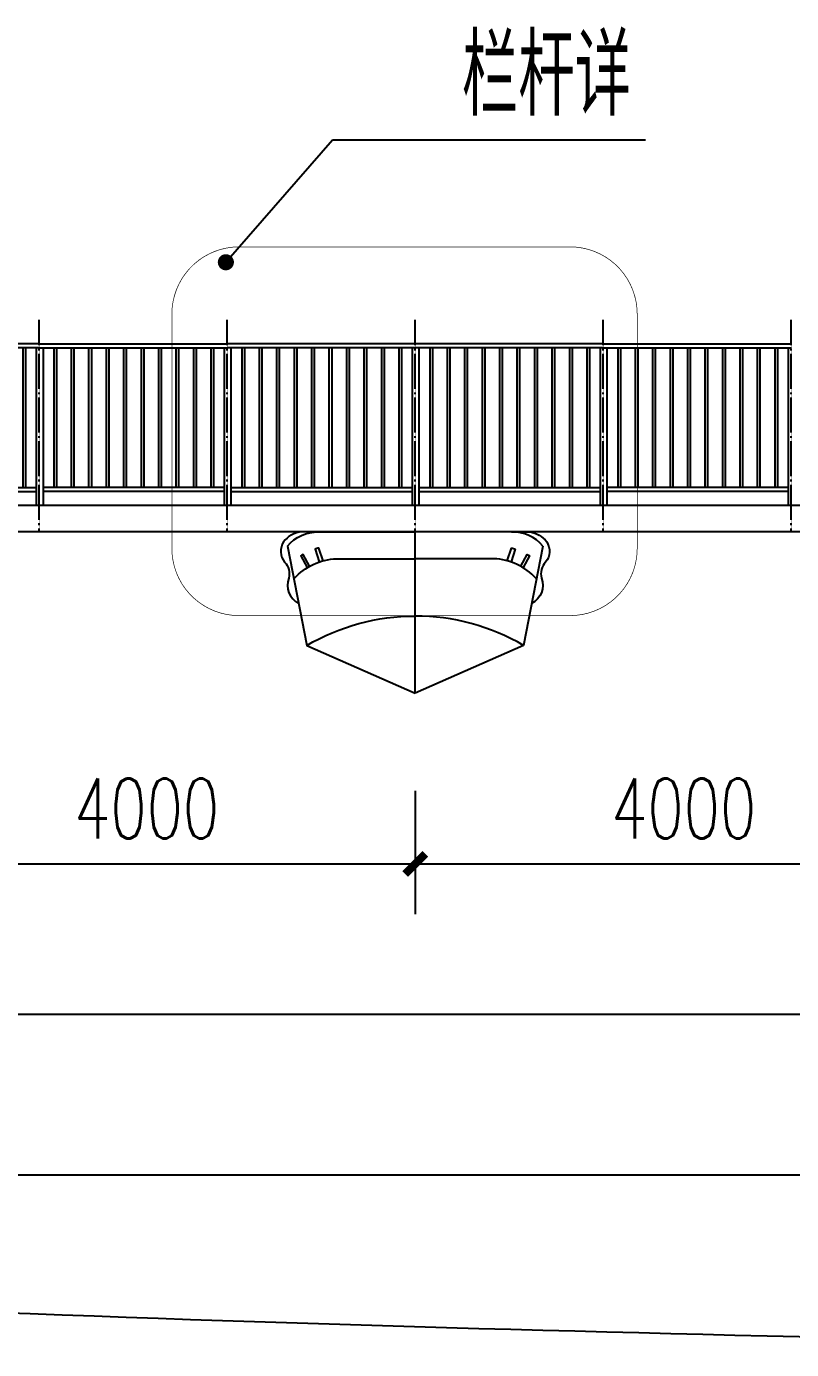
# Model space of a CAD drawing. Extents: x 1332 to 175445, y 256143 to 386027.
# Drawn here: x 83108 to 88807, y 376014 to 385861 of the extents above; entities that cross this region are included whole.
import ezdxf

# ---------------------------------------------------------------- set-up
doc = ezdxf.new("R2010")
doc.units = 0
doc.header["$LTSCALE"] = 10
doc.header["$MEASUREMENT"] = 0
doc.linetypes.add('DASH', pattern=[0.35, 0.25, -0.1])
doc.linetypes.add('DOTE', pattern=[2.42, 2, -0.2, 0.02, -0.2])
for name, color, linetype in [('00-Palm-道路中线', 1, 'DOTE'), ('00-园建', 4, 'Continuous'), ('00-填充', 8, 'Continuous'), ('DIM_LEAD', 3, 'Continuous'), ('PUB_DIM', 3, 'Continuous'), ('PUB_TEXT', 7, 'Continuous')]:
    doc.layers.add(name, color=color, linetype=linetype)
doc.styles.add('_TCH_DIM_T3', font='SIMPLEX', dxfattribs={"width": 0.705882, "bigfont": 'GBCBIG'})
doc.styles.add('PALMstyle', font='HAIWENRS', dxfattribs={"width": 0.7, "bigfont": 'HZTXT'})
doc.linetypes.add('ZIGZAG', pattern='A,0.0001,-0.2,[131,ltypeshp.shx,S=0.2,R=0,X=-0.2,Y=0],-0.4,[131,ltypeshp.shx,S=0.2,R=180,X=0.2,Y=0],-0.2', length=0.8001)
doc.dimstyles.new('_TCH_ARCH&&150', dxfattribs={"dimtxt": 446.25, "dimasz": 150, "dimexe": 375, "dimexo": 450, "dimgap": 189.375, "dimtad": 1, "dimdec": 0, "dimrnd": 5, "dimzin": 0, "dimdsep": 46, "dimtxsty": '_TCH_DIM_T3', "dimblk": 'ARCHTICK', "dimcen": 0.09, "dimclrt": 7, "dimazin": 2, "dimtfac": 1, "dimtdec": 0, "dimtix": 1, "dimtmove": 2, "dimatfit": 3, "dimfxl": 0, "dimtolj": 1, "dimtzin": 0, "dimarcsym": 0})

# ---------------------------------------------------------------- blocks, each defined once
blk = doc.blocks.new('CS')
at = {"layer": '00-园建'}
for p, q in [((0, -1200), (0, 0)), ((-807.6, -845.2), (0, -1200)), ((807.6, -845.2), (0, -1200))]:
    blk.add_line(p, q, dxfattribs=at)
for points in [[(-950, -106.7, -0.23632), (-718.1, 0), (0, 0)], [(950, -106.7, 0.23632), (718.1, 0), (0, 0)], [(-854.9, 0, 0.194799), (-979.5, -73.1, 0.323645), (-971.9, -225.1, -0.256381), (-941.2, -344, 0.37414), (-867.7, -533.5, 8.704766)], [(854.9, 0, -0.194799), (979.5, -73.1, -0.323645), (971.9, -225.1, 0.256381), (941.2, -344, -0.37414), (867.7, -533.5, -8.704766)], [(-950, -106.7), (-807.6, -845.2, -0.13307), (0, -626, -0.125801)], [(-786.4, -255.5), (-835.1, -168.1, 0.009242), (-852.4, -178.2), (-803.9, -265.2)], [(-685, -214.5), (-717.2, -119.7, 0.013867), (-745.9, -128.5), (-714, -222.3)], [(950, -106.7), (807.6, -845.2, 0.13307), (0, -626, 0.125801)], [(685, -214.5), (717.2, -119.7, -0.013867), (745.9, -128.5), (714, -222.3)], [(786.4, -255.5), (835.1, -168.1, -0.009242), (852.4, -178.2), (803.9, -265.2)], [(-901.1, -347.4, -0.205442), (-586, -200), (0, -200)], [(901.1, -347.4, 0.205442), (586, -200), (0, -200)]]:
    blk.add_lwpolyline(points, format="xyb", dxfattribs=at)
for points in [[(-718.1, 0), (-854.9, 0)], [(718.1, 0), (854.9, 0)]]:
    blk.add_lwpolyline(points, dxfattribs=at)
blk = doc.blocks.new('L')
at = {"layer": '00-填充', "color": 8}
for p, q in [((1400, 1200), (0, 1200)), ((1400, 1170), (0, 1170)), ((105, 1170), (105, 130)), ((125, 1170), (125, 130)), ((235, 1170), (235, 130)), ((255, 1170), (255, 130)), ((365, 1170), (365, 130)), ((385, 1170), (385, 130)), ((495, 1170), (495, 130)), ((515, 1170), (515, 130)), ((625, 1170), (625, 130)), ((645, 1170), (645, 130)), ((755, 1170), (755, 130)), ((775, 1170), (775, 130)), ((885, 1170), (885, 130)), ((905, 1170), (905, 130)), ((1015, 1170), (1015, 130)), ((1035, 1170), (1035, 130)), ((1145, 1170), (1145, 130)), ((1165, 1170), (1165, 130)), ((1275, 1170), (1275, 130)), ((1295, 1170), (1295, 130)), ((1375, 1170), (1375, 0)), ((25, 130), (1375, 130)), ((25, 100), (1375, 100)), ((40, 130), (1360, 130)), ((40, 100), (1360, 100))]:
    blk.add_line(p, q, dxfattribs=at)
blk.add_lwpolyline([(25, 1170), (25, 0)], dxfattribs=at)
blk = doc.blocks.new('_ArchTick')
at = {"color": 0, "linetype": 'ByBlock', "const_width": 0.4}
blk.add_lwpolyline([(-0.5, -0.5), (0.5, 0.5)], dxfattribs=at)
blk = doc.blocks.new('*D409')
at = {"layer": 'Defpoints', "color": 0, "transparency": 16777216}
for p in [(82003.3, 380622.2), (86003.3, 380622.2), (86003.3, 379628.2)]:
    blk.add_point(p, dxfattribs=at)
at = {"layer": 'PUB_DIM', "color": 0, "lineweight": -2, "transparency": 16777216}
for p, q in [((82003.3, 380172.2), (82003.3, 379253.2)), ((86003.3, 380172.2), (86003.3, 379253.2)), ((82003.3, 379628.2), (86003.3, 379628.2))]:
    blk.add_line(p, q, dxfattribs=at)
at = {"layer": 'PUB_DIM', "color": 0, "lineweight": -2, "transparency": 16777216, "xscale": 150, "yscale": 150, "zscale": 150, "rotation": 180}
blk.add_blockref('_ArchTick', (82003.3, 379628.2), dxfattribs=at)
at = {"layer": 'PUB_DIM', "color": 0, "lineweight": -2, "transparency": 16777216, "xscale": 150, "yscale": 150, "zscale": 150}
blk.add_blockref('_ArchTick', (86003.3, 379628.2), dxfattribs=at)
at = {"layer": 'PUB_DIM', "color": 7, "transparency": 16777216, "insert": (84003.3, 380040.7), "char_height": 446.25, "attachment_point": 5, "style": '_TCH_DIM_T3'}
blk.add_mtext('\\A1;4000', dxfattribs=at)
blk = doc.blocks.new('*D410')
at = {"layer": 'Defpoints', "color": 0, "transparency": 16777216}
for p in [(86003.3, 380622.2), (90003.3, 380622.2), (90003.3, 379628.2)]:
    blk.add_point(p, dxfattribs=at)
at = {"layer": 'PUB_DIM', "color": 0, "lineweight": -2, "transparency": 16777216}
for p, q in [((86003.3, 380172.2), (86003.3, 379253.2)), ((90003.3, 380172.2), (90003.3, 379253.2)), ((86003.3, 379628.2), (90003.3, 379628.2))]:
    blk.add_line(p, q, dxfattribs=at)
at = {"layer": 'PUB_DIM', "color": 0, "lineweight": -2, "transparency": 16777216, "xscale": 150, "yscale": 150, "zscale": 150, "rotation": 180}
blk.add_blockref('_ArchTick', (86003.3, 379628.2), dxfattribs=at)
at = {"layer": 'PUB_DIM', "color": 0, "lineweight": -2, "transparency": 16777216, "xscale": 150, "yscale": 150, "zscale": 150}
blk.add_blockref('_ArchTick', (90003.3, 379628.2), dxfattribs=at)
at = {"layer": 'PUB_DIM', "color": 7, "transparency": 16777216, "insert": (88003.3, 380040.7), "char_height": 446.25, "attachment_point": 5, "style": '_TCH_DIM_T3'}
blk.add_mtext('\\A1;4000', dxfattribs=at)
blk = doc.blocks.new('*D421')
at = {"layer": 'Defpoints', "color": 0, "transparency": 16777216}
for p in [(45503.3, 380622.2), (104003.3, 380622.2), (104003.3, 378511.3)]:
    blk.add_point(p, dxfattribs=at)
at = {"layer": 'PUB_DIM', "color": 0, "lineweight": -2, "transparency": 16777216}
for p, q in [((45503.3, 380172.2), (45503.3, 378136.3)), ((104003.3, 380172.2), (104003.3, 378136.3)), ((45503.3, 378511.3), (104003.3, 378511.3))]:
    blk.add_line(p, q, dxfattribs=at)
at = {"layer": 'PUB_DIM', "color": 0, "lineweight": -2, "transparency": 16777216, "xscale": 150, "yscale": 150, "zscale": 150, "rotation": 180}
blk.add_blockref('_ArchTick', (45503.3, 378511.3), dxfattribs=at)
at = {"layer": 'PUB_DIM', "color": 0, "lineweight": -2, "transparency": 16777216, "xscale": 150, "yscale": 150, "zscale": 150}
blk.add_blockref('_ArchTick', (104003.3, 378511.3), dxfattribs=at)
at = {"layer": 'PUB_DIM', "color": 7, "transparency": 16777216, "insert": (74753.3, 378923.8), "char_height": 446.25, "attachment_point": 5, "style": '_TCH_DIM_T3'}
blk.add_mtext('\\A1;58500', dxfattribs=at)
blk = doc.blocks.new('*D423')
at = {"layer": 'Defpoints', "color": 0, "transparency": 16777216}
for p in [(45503.3, 378806.6), (158503.3, 378806.6), (158503.3, 377315.2)]:
    blk.add_point(p, dxfattribs=at)
at = {"layer": 'PUB_DIM', "color": 0, "lineweight": -2, "transparency": 16777216}
for p, q in [((45503.3, 378356.6), (45503.3, 376940.2)), ((158503.3, 378356.6), (158503.3, 376940.2)), ((45503.3, 377315.2), (158503.3, 377315.2))]:
    blk.add_line(p, q, dxfattribs=at)
at = {"layer": 'PUB_DIM', "color": 0, "lineweight": -2, "transparency": 16777216, "xscale": 150, "yscale": 150, "zscale": 150, "rotation": 180}
blk.add_blockref('_ArchTick', (45503.3, 377315.2), dxfattribs=at)
at = {"layer": 'PUB_DIM', "color": 0, "lineweight": -2, "transparency": 16777216, "xscale": 150, "yscale": 150, "zscale": 150}
blk.add_blockref('_ArchTick', (158503.3, 377315.2), dxfattribs=at)
at = {"layer": 'PUB_DIM', "color": 7, "transparency": 16777216, "insert": (102003.3, 377727.7), "char_height": 446.25, "attachment_point": 5, "style": '_TCH_DIM_T3'}
blk.add_mtext('\\A1;113000', dxfattribs=at)

msp = doc.modelspace()

# ---------------------------------------------------------------- linework, layer by layer
at = {"layer": '00-Palm-道路中线', "ltscale": 0.1}
for points in [[(83203.3, 382108.5), (83203.3, 383676.6)], [(84603.3, 382108.5), (84603.3, 383676.6)], [(86003.3, 382108.5), (86003.3, 383676.6)], [(87403.3, 382108.5), (87403.3, 383676.6)], [(88803.3, 382108.5), (88803.3, 383676.6)]]:
    msp.add_lwpolyline(points, dxfattribs=at)
at = {"layer": '00-园建', "linetype": 'DASH', "const_width": 5}
msp.add_lwpolyline([(84691.4, 384220.9), (87157.1, 384220.9, -0.414214), (87657.1, 383720.9), (87657.1, 381976.4, -0.414214), (87157.1, 381476.4), (84691.4, 381476.4, -0.414214), (84191.4, 381976.4), (84191.4, 383720.9, -0.414214)], format="xyb", close=True, dxfattribs=at)
at = {"layer": '00-园建'}
msp.add_lwpolyline([(80043.3, 382099.3), (80043.3, 382299.3), (91963.3, 382299.3), (91963.3, 382099.3), (79963.3, 382099.3)], dxfattribs=at)
at = {"layer": '00-园建', "color": 5, "linetype": 'ZIGZAG', "ltscale": 0.3, "const_width": 0.1, "elevation": -36503}
msp.add_lwpolyline([(105675.9, 381799.3), (45503.3, 381799.3)], dxfattribs=at)
at = {"layer": '00-填充', "elevation": -36503}
msp.add_lwpolyline([(45503.3, 381704.6, 0.072245), (71455.3, 376888.6, 0.01957), (101991.3, 376039, -2.382323)], format="xyb", dxfattribs=at)
at = {"layer": 'DIM_LEAD'}
for p, q in [((84593.5, 384106.4), (85388.1, 385016.7)), ((85388.1, 385016.7), (87718.6, 385016.7))]:
    msp.add_line(p, q, dxfattribs=at)
at = {"layer": 'DIM_LEAD', "const_width": 60}
msp.add_lwpolyline([(84573.8, 384083.8, 1), (84613.3, 384129, 1)], format="xyb", close=True, dxfattribs=at)

# ---------------------------------------------------------------- block references
at = {"layer": '00-园建'}
for name, p in [('L', (81806.6, 382299.3)), ('L', (84606.6, 382299.3)), ('L', (86006.6, 382299.3)), ('CS', (86003.3, 382099.3))]:
    msp.add_blockref(name, p, dxfattribs=at)
at = {"layer": '00-园建', "xscale": -1}
for p in [(84606.6, 382299.3), (88806.6, 382299.3)]:
    msp.add_blockref('L', p, dxfattribs=at)

# ---------------------------------------------------------------- texts
at = {"layer": 'PUB_TEXT', "style": 'PALMstyle', "width": 0.7}
msp.add_text('栏杆详', height=600, dxfattribs=at).set_placement((86351.3, 385196.7))

# ---------------------------------------------------------------- dimensions: what is measured, and where the dimension line sits
at = {"layer": 'PUB_DIM'}
for p1, p2, distance, picture, middle in [((45503.3, 380622.2), (104003.3, 380622.2), -2110.9, '*D421', (74753.3, 378923.8)), ((82003.3, 380622.2), (86003.3, 380622.2), -994, '*D409', (84003.3, 380040.7)), ((86003.3, 380622.2), (90003.3, 380622.2), -994, '*D410', (88003.3, 380040.7)), ((45503.3, 378806.6), (158503.3, 378806.6), -1491.3, '*D423', (102003.3, 377727.7))]:
    dim = msp.add_aligned_dim(p1=p1, p2=p2, distance=distance, dimstyle='_TCH_ARCH&&150', dxfattribs=at)
    dim.commit()
    dim.dimension.update_dxf_attribs({"geometry": picture, "text_midpoint": middle})

doc.saveas('drawing.dxf')
